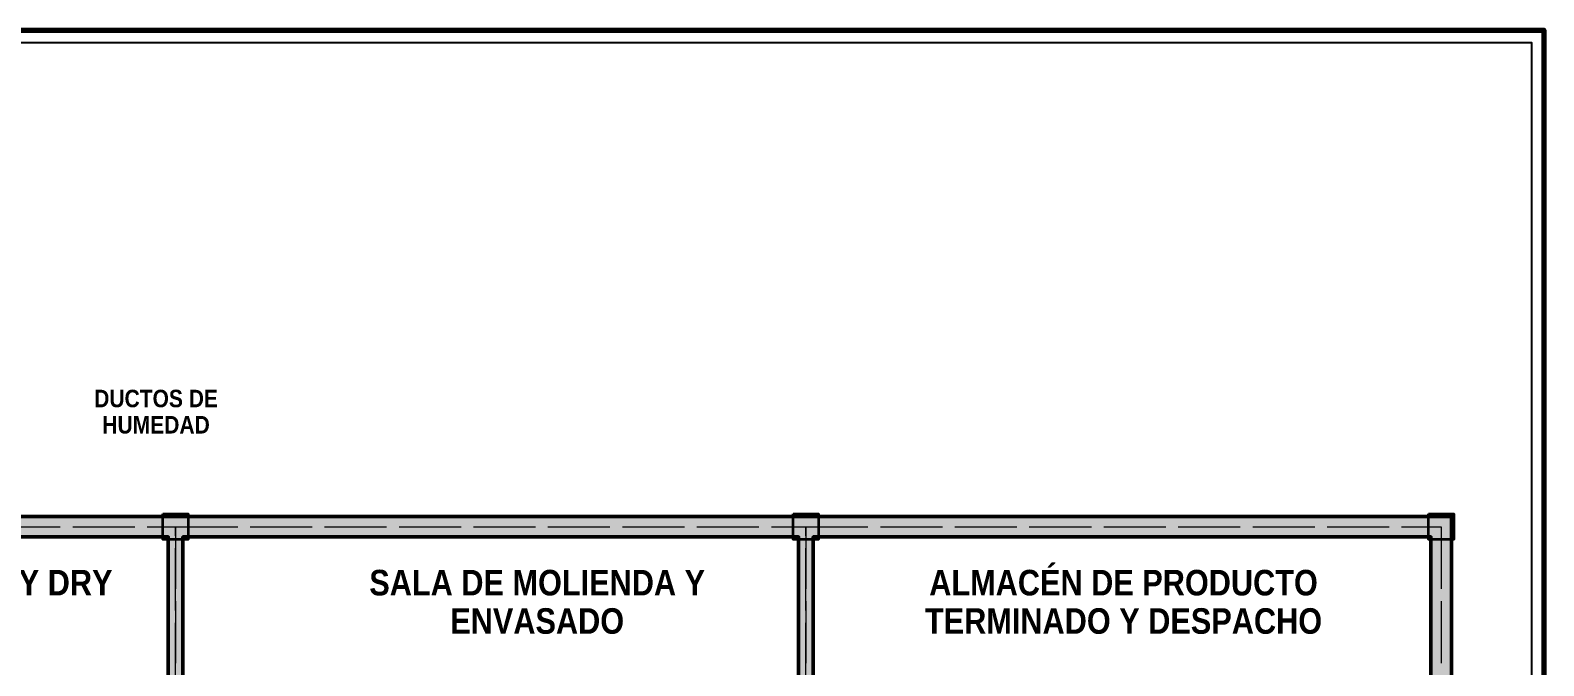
# Model space of a CAD drawing. Header units: metres. Extents: x 0 to 115, y 0 to 64.
# Drawn here: x 84.43 to 115.4, y 51.51 to 64.5 of the extents above; entities that cross this region are included whole.
import ezdxf

# ---------------------------------------------------------------- set-up
doc = ezdxf.new("R2010")
doc.units = ezdxf.units.M
doc.linetypes.add('DASHED', pattern=[1.524, 1.27, -0.254])
doc.layers.add('A-AREA', color=8, linetype='DASHED', lineweight=13, plot=False)
for name, color, linetype, lineweight in [('A-AREA-NOMBRE', 7, 'Continuous', 25), ('A-COLUMNA', 7, 'Continuous', 35), ('A-LAMINA', 8, 'Continuous', 35), ('A-MURO', 7, 'Continuous', 50), ('G-TEXTO', 7, 'Continuous', 18)]:
    doc.layers.add(name, color=color, linetype=linetype, lineweight=lineweight)
doc.layers.add('A-MURO-RELLENO', color=8, linetype='Continuous', lineweight=0, true_color=0x8d949b)
doc.styles.add('PLANO_N', font='arialbd.ttf')

msp = doc.modelspace()

# ---------------------------------------------------------------- hatches: boundary and pattern name
at = {"layer": 'A-COLUMNA', "true_color": 0x5a6169}
h = msp.add_hatch(color=7, dxfattribs=at)
h.dxf.hatch_style = 1
h.paths.add_polyline_path([(87.14, 54.61), (87.66, 54.61), (87.66, 54.09), (87.14, 54.09)])
h = msp.add_hatch(color=7, dxfattribs=at)
h.dxf.hatch_style = 1
h.paths.add_polyline_path([(100.04, 54.61), (100.56, 54.61), (100.56, 54.09), (100.04, 54.09)])
h = msp.add_hatch(color=7, dxfattribs=at)
h.dxf.hatch_style = 1
h.paths.add_polyline_path([(113.04, 54.61), (113.56, 54.61), (113.56, 54.09), (113.04, 54.09)])
at = {"layer": 'A-MURO-RELLENO', "true_color": 0x8d949b}
h = msp.add_hatch(color=8, dxfattribs=at)
h.dxf.hatch_style = 1
h.paths.add_polyline_path([(54.65, 54.14), (64.6, 54.14), (64.6, 34.5), (64.3, 34.5), (64.3, 34.2), (65.1, 34.2), (65.1, 34.5), (64.9, 34.5), (64.9, 54.14), (76, 54.14), (76, 51.2), (76.3, 51.2), (76.3, 54.14), (87.25, 54.14), (87.25, 34.5), (86.6, 34.5), (86.6, 34.2), (87.7, 34.2), (87.7, 34.5), (87.55, 34.5), (87.55, 54.14), (100.15, 54.14), (100.15, 37.9), (100.45, 37.9), (100.45, 54.14), (113.09, 54.14), (113.09, 34.56), (106.8, 34.56), (106.8, 34.14), (113.51, 34.14), (113.51, 54.56), (44.4, 54.56), (44.4, 54.14), (54.35, 54.14), (54.35, 34.5), (53.8, 34.5), (53.8, 34.2), (61.9, 34.2), (61.9, 34.5), (54.65, 34.5)])

# ---------------------------------------------------------------- linework, layer by layer
at = {"layer": 'A-AREA'}
for points in [[(76.15, 54.35), (87.4, 54.35), (87.4, 34.35), (76.15, 34.35)], [(87.4, 54.35), (100.3, 54.35), (100.3, 34.35), (87.4, 34.35)], [(100.3, 54.35), (113.3, 54.35), (113.3, 34.35), (100.3, 34.35)]]:
    msp.add_lwpolyline(points, close=True, dxfattribs=at)
at = {"layer": 'A-COLUMNA'}
for points in [[(87.14, 54.61), (87.66, 54.61), (87.66, 54.09), (87.14, 54.09)], [(100.04, 54.61), (100.56, 54.61), (100.56, 54.09), (100.04, 54.09)], [(113.04, 54.61), (113.56, 54.61), (113.56, 54.09), (113.04, 54.09)]]:
    msp.add_lwpolyline(points, close=True, dxfattribs=at)
at = {"layer": 'A-LAMINA', "lineweight": 70}
msp.add_lwpolyline([(0.4, 64.5), (115.4, 64.5), (115.4, 0.4), (0.4, 0.4)], close=True, dxfattribs=at)
at = {"layer": 'A-LAMINA', "lineweight": 25}
msp.add_lwpolyline([(0.65, 64.25), (115.15, 64.25), (115.15, 0.65), (0.65, 0.65)], close=True, dxfattribs=at)
at = {"layer": 'A-MURO'}
msp.add_lwpolyline([(76.3, 54.14), (87.25, 54.14), (87.25, 34.5), (86.6, 34.5), (86.6, 34.2), (87.7, 34.2), (87.7, 34.5), (87.55, 34.5), (87.55, 54.14), (100.15, 54.14), (100.15, 37.9), (100.45, 37.9), (100.45, 54.14), (113.09, 54.14), (113.09, 34.56), (106.8, 34.56), (106.8, 34.14), (113.51, 34.14), (113.51, 54.56), (44.4, 54.56)], dxfattribs=at)

# ---------------------------------------------------------------- texts
at = {"layer": 'A-AREA-NOMBRE', "char_height": 0.5227, "attachment_point": 2, "line_spacing_factor": 0.9, "style": 'PLANO_N'}
for s, insert in [('\\W0.86;ÁREA SPRAY DRY', (83.3, 53.4672)), ('\\W0.86;ALMACÉN DE PRODUCTO\\PTERMINADO Y DESPACHO', (106.8, 53.4672)), ('\\W0.86;SALA DE MOLIENDA Y\\PENVASADO', (94.8, 53.4672))]:
    msp.add_mtext(s, dxfattribs=dict(at, insert=insert))
at = {"layer": 'G-TEXTO', "insert": (87, 56.7), "char_height": 0.358, "attachment_point": 5, "line_spacing_factor": 0.9, "style": 'PLANO_N'}
msp.add_mtext('\\W0.86;DUCTOS DE\\PHUMEDAD', dxfattribs=at)

doc.saveas('drawing.dxf')
